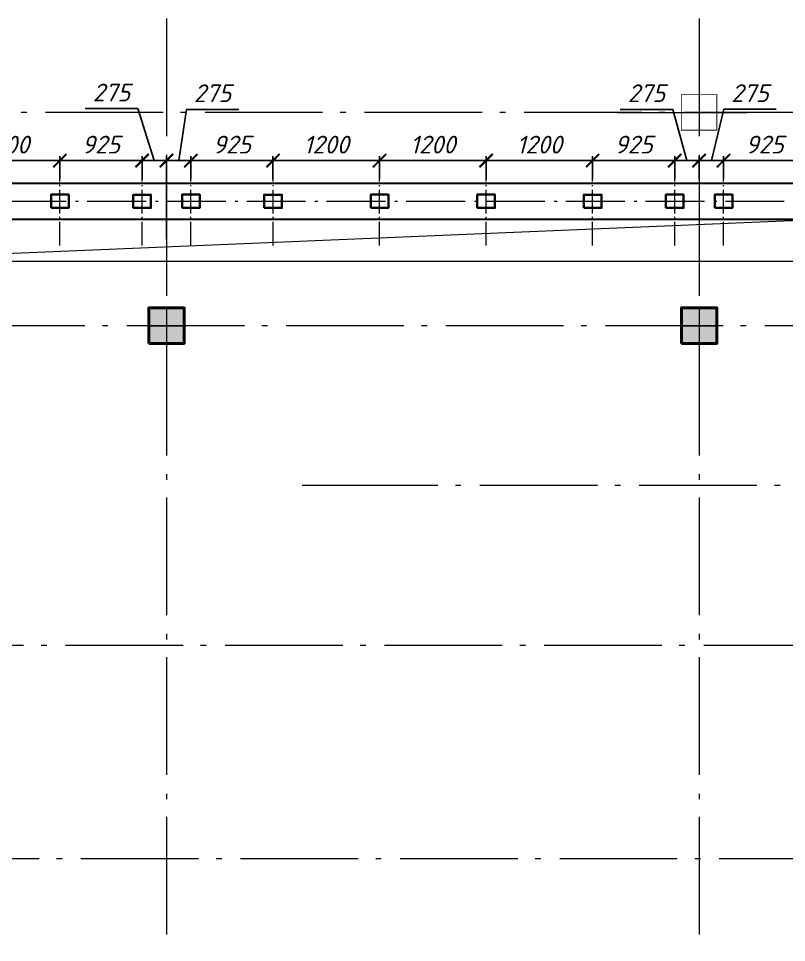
# Model space of a CAD drawing. Header units: millimetres. Extents: x -261261 to 40490, y -238222 to -44846.
# Drawn here: x -97189 to -88538, y -74153 to -63752 of the extents above; entities that cross this region are included whole.
import ezdxf
from ezdxf import colors
from ezdxf.entities.mleader import LeaderData, LeaderLine
from ezdxf.enums import TextEntityAlignment as Align
from ezdxf.math import Vec2, Vec3

# ---------------------------------------------------------------- set-up
doc = ezdxf.new("R2010")
doc.units = ezdxf.units.MM
doc.header["$MEASUREMENT"] = 0
doc.linetypes.add('Double Dashed', pattern=[1797.222233, 1325, -211.666656, 63.333344, -197.222233])
doc.linetypes.add('Штриховая', pattern=[5644.444466, 2822.222233, -2822.222233])
doc.layers.get('0').update_dxf_attribs({"lineweight": 5})
for name, color, linetype, lineweight in [('#Бетон', 10, 'Continuous', 35), ('#Выноски', 150, 'Continuous', 15), ('колонны_Ном._пера__94', 252, 'Continuous', 13), ('колонны_Ном._пера__99', 7, 'Continuous', 40), ('оси_Ном._пера__96', 7, 'Continuous', 5), ('размеры', 7, 'Continuous', 5)]:
    doc.layers.add(name, color=color, linetype=linetype, lineweight=lineweight)
for name, color, linetype in [('#стены наруж', 7, 'Continuous'), ('колонны', 7, 'Continuous'), ('оси', 7, 'Continuous')]:
    doc.layers.add(name, color=color, linetype=linetype)
doc.styles.get("Standard").update_dxf_attribs({"font": 'isocpeui.ttf'})
doc.styles.add('STEP PR', font='isocpeui.ttf')
doc.styles.add('СГЕНЕРИР_СТИЛЬ_3', font='gost_2_304-81_type.ttf')
doc.dimstyles.get("Standard").update_dxf_attribs({"dimtxt": 200, "dimasz": 150, "dimexe": 50, "dimexo": 50, "dimgap": 80, "dimtad": 1, "dimdec": 0, "dimzin": 0, "dimdsep": 46, "dimtxsty": 'Standard', "dimblk": 'ARCHTICK', "dimcen": 5, "dimdle": 50, "dimadec": 0, "dimazin": 0, "dimtfac": 1, "dimtdec": 0, "dimtofl": 0, "dimtmove": 1, "dimatfit": 3, "dimfxl": 1, "dimtolj": 1, "dimtzin": 0, "dimarcsym": 0})

# ---------------------------------------------------------------- blocks, each defined once
blk = doc.blocks.new('Колонна_15_1', base_point=(22379, 71856))
at = {"layer": 'колонны_Ном._пера__94', "linetype": 'Continuous', "true_color": 0x7d7d7d}
blk.add_hatch(color=8, dxfattribs=at).paths.add_polyline_path([(22179, 71647), (22579, 71647), (22579, 72047), (22179, 72047)])
blk.add_hatch(color=8, dxfattribs=at).paths.add_polyline_path([(22179, 71647), (22579, 71647), (22579, 72047), (22179, 72047)])
at = {"layer": 'колонны_Ном._пера__99', "linetype": 'Continuous', "flags": 128}
blk.add_lwpolyline([(22179, 71647), (22579, 71647), (22579, 72047), (22179, 72047)], close=True, dxfattribs=at)
at = {"layer": 'колонны_Ном._пера__99', "color": 8, "linetype": 'Continuous', "true_color": 0x737373, "flags": 128}
blk.add_lwpolyline([(22179, 71647), (22579, 71647), (22579, 72047), (22179, 72047)], close=True, dxfattribs=at)
at = {"layer": 'оси_Ном._пера__96', "color": 253, "lineweight": 5, "true_color": 0x9c9c9c}
for points in [[(22379, 72047), (22379, 71647)], [(22379, 72047), (22379, 71647)], [(22179, 71847), (22579, 71847)], [(22179, 71847), (22579, 71847)]]:
    blk.add_lwpolyline(points, dxfattribs=at)
blk = doc.blocks.new('Стандартный маркер сетки_16')
at = {"layer": 'оси_Ном._пера__96', "linetype": 'Double Dashed'}
for p, q in [((900, 0), (41068, 0)), ((41068, 0), (41968, 0))]:
    blk.add_line(p, q, dxfattribs=at)
at = {"layer": 'оси_Ном._пера__96', "style": 'СГЕНЕРИР_СТИЛЬ_3'}
blk.add_attdef('AC_MarkerText_1', text='', height=350, rotation=180, dxfattribs=at).set_placement((-261, 270), align=Align.BOTTOM_LEFT)
blk = doc.blocks.new('_ArchTick')
at = {"color": 0, "linetype": 'ByBlock', "const_width": 0.15}
blk.add_lwpolyline([(-0.5, -0.5), (0.5, 0.5)], dxfattribs=at)
blk = doc.blocks.new('*D464')
at = {"layer": 'Defpoints', "color": 0, "transparency": 16777216}
for p in [(-96722, -65352), (-97922, -65610), (-96722, -65610)]:
    blk.add_point(p, dxfattribs=at)
at = {"layer": 'размеры', "color": 0, "lineweight": -2, "transparency": 16777216}
for p, q in [((-97922, -65560), (-97922, -65302)), ((-96722, -65560), (-96722, -65302)), ((-97972, -65352), (-96672, -65352))]:
    blk.add_line(p, q, dxfattribs=at)
at = {"layer": 'размеры', "color": 0, "lineweight": -2, "transparency": 16777216, "xscale": 150, "yscale": 150, "zscale": 150, "rotation": 180}
blk.add_blockref('_ArchTick', (-97922, -65352), dxfattribs=at)
at = {"layer": 'размеры', "color": 0, "lineweight": -2, "transparency": 16777216, "xscale": 150, "yscale": 150, "zscale": 150}
blk.add_blockref('_ArchTick', (-96722, -65352), dxfattribs=at)
at = {"layer": 'размеры', "color": 0, "transparency": 16777216, "insert": (-97322, -65172), "char_height": 200, "attachment_point": 5, "style": 'STEP PR'}
blk.add_mtext('\\A1;1200', dxfattribs=at)
blk = doc.blocks.new('*D446')
at = {"layer": 'Defpoints', "color": 0, "transparency": 16777216}
for p in [(-95797, -65352), (-96722, -65610), (-95797, -65610)]:
    blk.add_point(p, dxfattribs=at)
at = {"layer": 'размеры', "color": 0, "lineweight": -2, "transparency": 16777216}
for p, q in [((-96722, -65560), (-96722, -65302)), ((-95797, -65560), (-95797, -65302)), ((-96772, -65352), (-95747, -65352))]:
    blk.add_line(p, q, dxfattribs=at)
at = {"layer": 'размеры', "color": 0, "lineweight": -2, "transparency": 16777216, "xscale": 150, "yscale": 150, "zscale": 150, "rotation": 180}
blk.add_blockref('_ArchTick', (-96722, -65352), dxfattribs=at)
at = {"layer": 'размеры', "color": 0, "lineweight": -2, "transparency": 16777216, "xscale": 150, "yscale": 150, "zscale": 150}
blk.add_blockref('_ArchTick', (-95797, -65352), dxfattribs=at)
at = {"layer": 'размеры', "color": 0, "transparency": 16777216, "insert": (-96259, -65172), "char_height": 200, "attachment_point": 5, "style": 'STEP PR'}
blk.add_mtext('\\A1;925', dxfattribs=at)
blk = doc.blocks.new('*D447')
at = {"layer": 'Defpoints', "color": 0, "transparency": 16777216}
for p in [(-95522, -65352), (-95797, -65610), (-95522, -65610)]:
    blk.add_point(p, dxfattribs=at)
at = {"layer": 'размеры', "color": 0, "lineweight": -2, "transparency": 16777216}
for p, q in [((-95846, -64767), (-96437, -64767)), ((-95659, -65352), (-95846, -64767)), ((-95797, -65560), (-95797, -65302)), ((-95522, -65560), (-95522, -65302)), ((-95847, -65352), (-95472, -65352))]:
    blk.add_line(p, q, dxfattribs=at)
at = {"layer": 'размеры', "color": 0, "lineweight": -2, "transparency": 16777216, "xscale": 150, "yscale": 150, "zscale": 150, "rotation": 180}
blk.add_blockref('_ArchTick', (-95797, -65352), dxfattribs=at)
at = {"layer": 'размеры', "color": 0, "lineweight": -2, "transparency": 16777216, "xscale": 150, "yscale": 150, "zscale": 150}
blk.add_blockref('_ArchTick', (-95522, -65352), dxfattribs=at)
at = {"layer": 'размеры', "color": 0, "transparency": 16777216, "insert": (-96141, -64586), "char_height": 200, "attachment_point": 5, "style": 'STEP PR'}
blk.add_mtext('\\A1;275', dxfattribs=at)
blk = doc.blocks.new('*D465')
at = {"layer": 'Defpoints', "color": 0, "transparency": 16777216}
for p in [(-95247, -65352), (-95522, -65610), (-95247, -65610)]:
    blk.add_point(p, dxfattribs=at)
at = {"layer": 'размеры', "color": 0, "lineweight": -2, "transparency": 16777216}
for p, q in [((-95384, -65352), (-95298, -64775)), ((-95298, -64775), (-94708, -64775)), ((-95522, -65560), (-95522, -65302)), ((-95247, -65560), (-95247, -65302)), ((-95572, -65352), (-95197, -65352))]:
    blk.add_line(p, q, dxfattribs=at)
at = {"layer": 'размеры', "color": 0, "lineweight": -2, "transparency": 16777216, "xscale": 150, "yscale": 150, "zscale": 150, "rotation": 180}
blk.add_blockref('_ArchTick', (-95522, -65352), dxfattribs=at)
at = {"layer": 'размеры', "color": 0, "lineweight": -2, "transparency": 16777216, "xscale": 150, "yscale": 150, "zscale": 150}
blk.add_blockref('_ArchTick', (-95247, -65352), dxfattribs=at)
at = {"layer": 'размеры', "color": 0, "transparency": 16777216, "insert": (-95003, -64594), "char_height": 200, "attachment_point": 5, "style": 'STEP PR'}
blk.add_mtext('\\A1;275', dxfattribs=at)
blk = doc.blocks.new('*D466')
at = {"layer": 'Defpoints', "color": 0, "transparency": 16777216}
for p in [(-94322, -65352), (-95247, -65610), (-94322, -65610)]:
    blk.add_point(p, dxfattribs=at)
at = {"layer": 'размеры', "color": 0, "lineweight": -2, "transparency": 16777216}
for p, q in [((-95247, -65560), (-95247, -65302)), ((-94322, -65560), (-94322, -65302)), ((-95297, -65352), (-94272, -65352))]:
    blk.add_line(p, q, dxfattribs=at)
at = {"layer": 'размеры', "color": 0, "lineweight": -2, "transparency": 16777216, "xscale": 150, "yscale": 150, "zscale": 150, "rotation": 180}
blk.add_blockref('_ArchTick', (-95247, -65352), dxfattribs=at)
at = {"layer": 'размеры', "color": 0, "lineweight": -2, "transparency": 16777216, "xscale": 150, "yscale": 150, "zscale": 150}
blk.add_blockref('_ArchTick', (-94322, -65352), dxfattribs=at)
at = {"layer": 'размеры', "color": 0, "transparency": 16777216, "insert": (-94784, -65172), "char_height": 200, "attachment_point": 5, "style": 'STEP PR'}
blk.add_mtext('\\A1;925', dxfattribs=at)
blk = doc.blocks.new('*D467')
at = {"layer": 'Defpoints', "color": 0, "transparency": 16777216}
for p in [(-93122, -65352), (-94322, -65610), (-93122, -65610)]:
    blk.add_point(p, dxfattribs=at)
at = {"layer": 'размеры', "color": 0, "lineweight": -2, "transparency": 16777216}
for p, q in [((-94322, -65560), (-94322, -65302)), ((-93122, -65560), (-93122, -65302)), ((-94372, -65352), (-93072, -65352))]:
    blk.add_line(p, q, dxfattribs=at)
at = {"layer": 'размеры', "color": 0, "lineweight": -2, "transparency": 16777216, "xscale": 150, "yscale": 150, "zscale": 150, "rotation": 180}
blk.add_blockref('_ArchTick', (-94322, -65352), dxfattribs=at)
at = {"layer": 'размеры', "color": 0, "lineweight": -2, "transparency": 16777216, "xscale": 150, "yscale": 150, "zscale": 150}
blk.add_blockref('_ArchTick', (-93122, -65352), dxfattribs=at)
at = {"layer": 'размеры', "color": 0, "transparency": 16777216, "insert": (-93722, -65172), "char_height": 200, "attachment_point": 5, "style": 'STEP PR'}
blk.add_mtext('\\A1;1200', dxfattribs=at)
blk = doc.blocks.new('*D468')
at = {"layer": 'Defpoints', "color": 0, "transparency": 16777216}
for p in [(-91922, -65352), (-93122, -65610), (-91922, -65610)]:
    blk.add_point(p, dxfattribs=at)
at = {"layer": 'размеры', "color": 0, "lineweight": -2, "transparency": 16777216}
for p, q in [((-93122, -65560), (-93122, -65302)), ((-91922, -65560), (-91922, -65302)), ((-93172, -65352), (-91872, -65352))]:
    blk.add_line(p, q, dxfattribs=at)
at = {"layer": 'размеры', "color": 0, "lineweight": -2, "transparency": 16777216, "xscale": 150, "yscale": 150, "zscale": 150, "rotation": 180}
blk.add_blockref('_ArchTick', (-93122, -65352), dxfattribs=at)
at = {"layer": 'размеры', "color": 0, "lineweight": -2, "transparency": 16777216, "xscale": 150, "yscale": 150, "zscale": 150}
blk.add_blockref('_ArchTick', (-91922, -65352), dxfattribs=at)
at = {"layer": 'размеры', "color": 0, "transparency": 16777216, "insert": (-92522, -65172), "char_height": 200, "attachment_point": 5, "style": 'STEP PR'}
blk.add_mtext('\\A1;1200', dxfattribs=at)
blk = doc.blocks.new('*D469')
at = {"layer": 'Defpoints', "color": 0, "transparency": 16777216}
for p in [(-90722, -65352), (-91922, -65610), (-90722, -65610)]:
    blk.add_point(p, dxfattribs=at)
at = {"layer": 'размеры', "color": 0, "lineweight": -2, "transparency": 16777216}
for p, q in [((-91922, -65560), (-91922, -65302)), ((-90722, -65560), (-90722, -65302)), ((-91972, -65352), (-90672, -65352))]:
    blk.add_line(p, q, dxfattribs=at)
at = {"layer": 'размеры', "color": 0, "lineweight": -2, "transparency": 16777216, "xscale": 150, "yscale": 150, "zscale": 150, "rotation": 180}
blk.add_blockref('_ArchTick', (-91922, -65352), dxfattribs=at)
at = {"layer": 'размеры', "color": 0, "lineweight": -2, "transparency": 16777216, "xscale": 150, "yscale": 150, "zscale": 150}
blk.add_blockref('_ArchTick', (-90722, -65352), dxfattribs=at)
at = {"layer": 'размеры', "color": 0, "transparency": 16777216, "insert": (-91322, -65172), "char_height": 200, "attachment_point": 5, "style": 'STEP PR'}
blk.add_mtext('\\A1;1200', dxfattribs=at)
blk = doc.blocks.new('*D470')
at = {"layer": 'Defpoints', "color": 0, "transparency": 16777216}
for p in [(-89797, -65352), (-90722, -65610), (-89797, -65610)]:
    blk.add_point(p, dxfattribs=at)
at = {"layer": 'размеры', "color": 0, "lineweight": -2, "transparency": 16777216}
for p, q in [((-90722, -65560), (-90722, -65302)), ((-89797, -65560), (-89797, -65302)), ((-90772, -65352), (-89747, -65352))]:
    blk.add_line(p, q, dxfattribs=at)
at = {"layer": 'размеры', "color": 0, "lineweight": -2, "transparency": 16777216, "xscale": 150, "yscale": 150, "zscale": 150, "rotation": 180}
blk.add_blockref('_ArchTick', (-90722, -65352), dxfattribs=at)
at = {"layer": 'размеры', "color": 0, "lineweight": -2, "transparency": 16777216, "xscale": 150, "yscale": 150, "zscale": 150}
blk.add_blockref('_ArchTick', (-89797, -65352), dxfattribs=at)
at = {"layer": 'размеры', "color": 0, "transparency": 16777216, "insert": (-90259, -65172), "char_height": 200, "attachment_point": 5, "style": 'STEP PR'}
blk.add_mtext('\\A1;925', dxfattribs=at)
blk = doc.blocks.new('*D471')
at = {"layer": 'Defpoints', "color": 0, "transparency": 16777216}
for p in [(-89522, -65352), (-89797, -65610), (-89522, -65610)]:
    blk.add_point(p, dxfattribs=at)
at = {"layer": 'размеры', "color": 0, "lineweight": -2, "transparency": 16777216}
for p, q in [((-89819, -64775), (-90410, -64775)), ((-89659, -65352), (-89819, -64775)), ((-89797, -65560), (-89797, -65302)), ((-89522, -65560), (-89522, -65302)), ((-89847, -65352), (-89472, -65352))]:
    blk.add_line(p, q, dxfattribs=at)
at = {"layer": 'размеры', "color": 0, "lineweight": -2, "transparency": 16777216, "xscale": 150, "yscale": 150, "zscale": 150, "rotation": 180}
blk.add_blockref('_ArchTick', (-89797, -65352), dxfattribs=at)
at = {"layer": 'размеры', "color": 0, "lineweight": -2, "transparency": 16777216, "xscale": 150, "yscale": 150, "zscale": 150}
blk.add_blockref('_ArchTick', (-89522, -65352), dxfattribs=at)
at = {"layer": 'размеры', "color": 0, "transparency": 16777216, "insert": (-90115, -64594), "char_height": 200, "attachment_point": 5, "style": 'STEP PR'}
blk.add_mtext('\\A1;275', dxfattribs=at)
blk = doc.blocks.new('*D472')
at = {"layer": 'Defpoints', "color": 0, "transparency": 16777216}
for p in [(-89247, -65352), (-89522, -65610), (-89247, -65610)]:
    blk.add_point(p, dxfattribs=at)
at = {"layer": 'размеры', "color": 0, "lineweight": -2, "transparency": 16777216}
for p, q in [((-89384, -65352), (-89244, -64774)), ((-89244, -64774), (-88653, -64774)), ((-89522, -65560), (-89522, -65302)), ((-89247, -65560), (-89247, -65302)), ((-89572, -65352), (-89197, -65352))]:
    blk.add_line(p, q, dxfattribs=at)
at = {"layer": 'размеры', "color": 0, "lineweight": -2, "transparency": 16777216, "xscale": 150, "yscale": 150, "zscale": 150, "rotation": 180}
blk.add_blockref('_ArchTick', (-89522, -65352), dxfattribs=at)
at = {"layer": 'размеры', "color": 0, "lineweight": -2, "transparency": 16777216, "xscale": 150, "yscale": 150, "zscale": 150}
blk.add_blockref('_ArchTick', (-89247, -65352), dxfattribs=at)
at = {"layer": 'размеры', "color": 0, "transparency": 16777216, "insert": (-88949, -64593), "char_height": 200, "attachment_point": 5, "style": 'STEP PR'}
blk.add_mtext('\\A1;275', dxfattribs=at)
blk = doc.blocks.new('*D473')
at = {"layer": 'Defpoints', "color": 0, "transparency": 16777216}
for p in [(-88322, -65352), (-89247, -65610), (-88322, -65610)]:
    blk.add_point(p, dxfattribs=at)
at = {"layer": 'размеры', "color": 0, "lineweight": -2, "transparency": 16777216}
for p, q in [((-89247, -65560), (-89247, -65302)), ((-88322, -65560), (-88322, -65302)), ((-89297, -65352), (-88272, -65352))]:
    blk.add_line(p, q, dxfattribs=at)
at = {"layer": 'размеры', "color": 0, "lineweight": -2, "transparency": 16777216, "xscale": 150, "yscale": 150, "zscale": 150, "rotation": 180}
blk.add_blockref('_ArchTick', (-89247, -65352), dxfattribs=at)
at = {"layer": 'размеры', "color": 0, "lineweight": -2, "transparency": 16777216, "xscale": 150, "yscale": 150, "zscale": 150}
blk.add_blockref('_ArchTick', (-88322, -65352), dxfattribs=at)
at = {"layer": 'размеры', "color": 0, "transparency": 16777216, "insert": (-88784, -65172), "char_height": 200, "attachment_point": 5, "style": 'STEP PR'}
blk.add_mtext('\\A1;925', dxfattribs=at)

msp = doc.modelspace()

# ---------------------------------------------------------------- linework, layer by layer
at = {"layer": '#Бетон'}
for points in [[(-96821.6, -65885.3), (-96621.6, -65885.3), (-96621.6, -65735.3), (-96821.6, -65735.3)], [(-95896.6, -65885.4), (-95696.6, -65885.4), (-95696.6, -65735.4), (-95896.6, -65735.4)], [(-95346.6, -65885.3), (-95146.6, -65885.3), (-95146.6, -65735.3), (-95346.6, -65735.3)], [(-94421.6, -65885.4), (-94221.6, -65885.4), (-94221.6, -65735.4), (-94421.6, -65735.4)], [(-93221.6, -65885.3), (-93021.6, -65885.3), (-93021.6, -65735.3), (-93221.6, -65735.3)], [(-92021.6, -65885.3), (-91821.6, -65885.3), (-91821.6, -65735.3), (-92021.6, -65735.3)], [(-90821.6, -65885.4), (-90621.6, -65885.4), (-90621.6, -65735.4), (-90821.6, -65735.4)], [(-89896.6, -65885.3), (-89696.6, -65885.3), (-89696.6, -65735.3), (-89896.6, -65735.3)], [(-89346.6, -65885.3), (-89146.6, -65885.3), (-89146.6, -65735.3), (-89346.6, -65735.3)]]:
    msp.add_lwpolyline(points, close=True, dxfattribs=at)
at = {"layer": '#стены наруж', "lineweight": 30}
for points in [[(-83222, -65610.4), (-83222, -65610.4), (-83222, -65610.4), (-83222, -65610.4), (-83222, -65610.4), (-114142.2, -65610.4)], [(-113742.2, -66010.4), (-83522, -66010.4), (-83521.9, -67010.4), (-83222, -67010.4), (-83222, -65610.4)]]:
    msp.add_lwpolyline(points, dxfattribs=at)
at = {"layer": 'оси', "color": 9, "linetype": 'Штриховая', "lineweight": 13, "ltscale": 0.05, "true_color": 0xc4c4c4, "const_width": 10}
msp.add_lwpolyline([(-89722.5, -64610.4), (-89322.5, -64610.4), (-89322.5, -65010.4), (-89722.5, -65010.4)], close=True, dxfattribs=at)
at = {"layer": 'оси_Ном._пера__96', "linetype": 'Double Dashed', "lineweight": 5}
msp.add_line((-95521.9, -63752.2), (-95521.9, -82492.9), dxfattribs=at)
at = {"layer": 'оси_Ном._пера__96', "linetype": 'Double Dashed'}
for p, q in [((-89521.9, -63752.2), (-89521.9, -82481.6)), ((-72195.8, -64810.4), (-116141.3, -64810.4)), ((-95521.9, -66235.6), (-95521.9, -65335.6)), ((-83860.8, -67210.4), (-116141.3, -67210.4)), ((-52201, -70810.4), (-114353.2, -70810.4)), ((-52026.2, -73210.4), (-116141.3, -73210.4))]:
    msp.add_line(p, q, dxfattribs=at)
at = {"layer": 'оси_Ном._пера__96', "linetype": 'Double Dashed', "ltscale": 0.2}
for points in [[(-96721.6, -66306), (-96721.6, -65286.5)], [(-95796.6, -66306.1), (-95796.6, -65286.6)], [(-95246.6, -66306.1), (-95246.6, -65286.6)], [(-94321.6, -66306.1), (-94321.6, -65286.6)], [(-93121.6, -66306.1), (-93121.6, -65286.6)], [(-91921.6, -66306), (-91921.6, -65286.5)], [(-90721.6, -66306.1), (-90721.6, -65286.6)], [(-89796.6, -66306), (-89796.6, -65286.4)], [(-89246.6, -66306.1), (-89246.6, -65286.6)]]:
    msp.add_lwpolyline(points, dxfattribs=at)
at = {"layer": 'оси_Ном._пера__96', "linetype": 'Double Dashed', "ltscale": 0.5}
msp.add_lwpolyline([(-114387, -65810.4), (-82517.4, -65810.4)], dxfattribs=at)
at = {"layer": 'размеры'}
msp.add_lwpolyline([(-90440.7, -64810.6), (-88985.4, -64810.6)], dxfattribs=at)

# ---------------------------------------------------------------- block references
at = {"layer": 'колонны'}
for p in [(-95522.2, -67201.5), (-89522.2, -67201.5)]:
    msp.add_blockref('Колонна_15_1', p, dxfattribs=at)
at = {"layer": 'оси', "color": 251, "linetype": 'Continuous', "lineweight": 13, "zscale": 1000, "rotation": 180}
msp.add_blockref('Стандартный маркер сетки_16', (-52026.2, -69010.4), dxfattribs=at)

# ---------------------------------------------------------------- dimensions: what is measured, and where the dimension line sits
at = {"layer": 'размеры'}
for base, p1, p2, picture, middle in [((-95521.9, -65352.4), (-95796.6, -65610.4), (-95521.9, -65610.4), '*D447', (-95925.9, -64767)), ((-95246.6, -65352.4), (-95521.9, -65610.4), (-95246.6, -65610.4), '*D465', (-95218.4, -64775)), ((-89521.9, -65352.4), (-89796.6, -65610.4), (-89521.9, -65610.4), '*D471', (-89899.3, -64775)), ((-89246.6, -65352.4), (-89521.9, -65610.4), (-89246.6, -65610.4), '*D472', (-89164.1, -64774))]:
    dim = msp.add_linear_dim(base=base, p1=p1, p2=p2, dimstyle='Standard', override={"dimtxsty": 'STEP PR'}, dxfattribs=at)
    dim.commit()
    dim.dimension.update_dxf_attribs({"geometry": picture, "text_midpoint": middle, "dimtype": 160})
for base, p1, p2, picture, middle in [((-96721.6, -65352.4), (-97921.6, -65610.4), (-96721.6, -65610.4), '*D464', (-97321.6, -65172.4)), ((-95796.6, -65352.4), (-96721.6, -65610.4), (-95796.6, -65610.4), '*D446', (-96259.1, -65172.4)), ((-94321.6, -65352.4), (-95246.6, -65610.4), (-94321.6, -65610.4), '*D466', (-94784.1, -65172.4)), ((-93121.6, -65352.4), (-94321.6, -65610.4), (-93121.6, -65610.4), '*D467', (-93721.6, -65172.4)), ((-91921.6, -65352.4), (-93121.6, -65610.4), (-91921.6, -65610.4), '*D468', (-92521.6, -65172.4)), ((-90721.6, -65352.4), (-91921.6, -65610.4), (-90721.6, -65610.4), '*D469', (-91321.6, -65172.4)), ((-89796.6, -65352.4), (-90721.6, -65610.4), (-89796.6, -65610.4), '*D470', (-90259.1, -65172.4)), ((-88321.6, -65352.4), (-89246.6, -65610.4), (-88321.6, -65610.4), '*D473', (-88784.1, -65172.4))]:
    dim = msp.add_linear_dim(base=base, p1=p1, p2=p2, dimstyle='Standard', override={"dimtxsty": 'STEP PR'}, dxfattribs=at)
    dim.commit()
    dim.dimension.update_dxf_attribs({"geometry": picture, "text_midpoint": middle})

# ---------------------------------------------------------------- leaders
at = {"layer": '#Выноски'}
ml = msp.add_multileader_mtext('Standard', dxfattribs=at)
ml.set_content('\\A1;Зд-18\\PМН113-6', color=256, style='STEP PR')
ml.set_leader_properties(color=256, linetype='ByLayer', lineweight=-1)
ml.build(insert=Vec2(0, 0))
ml.multileader.update_dxf_attribs({"text_left_attachment_type": 6, "text_right_attachment_type": 6, "dogleg_length": 0, "arrow_head_size": 180, "scale": 0.75})
ctx = ml.context
ctx.base_point, ctx.scale, ctx.char_height, ctx.arrow_head_size, ctx.landing_gap_size, ctx.plane_origin = Vec3(-113613.5, -66485.8), 0.75, 180, 180, 75, Vec3(-107022.7, -80180.6)
ctx.left_attachment, ctx.right_attachment, ctx.text_align_type = 6, 6, 2
notes = []
notes.append((ctx, [(1, (1, 1, 0), (-112555.3, -66485.8), (-1, 0), 0, [(2, [(-112321.6, -65885.4), (-99121.6, -65885.4), (-99398.3, -66485.8), (-83321.9, -65810.4), (-83983.1, -66485.8)], 0, [])])]))
ctx.mtext.insert, ctx.mtext.rotation, ctx.mtext.defined_height, ctx.mtext.alignment, ctx.mtext.flow_direction = Vec3(-112630.3, -66269.8), 6.2831853, 301.3, 3, 5
for ctx, leaders in notes:
    for number, flags, end, landing, length, lines in leaders:
        leader = LeaderData()
        leader.index, (leader.has_last_leader_line, leader.has_dogleg_vector, leader.attachment_direction) = number, flags
        leader.last_leader_point, leader.dogleg_vector, leader.dogleg_length = Vec3(end), Vec3(landing), length
        for number, points, colour, breaks in lines:
            line = LeaderLine()
            line.index, line.vertices, line.color, line.breaks = number, Vec3.list(points), colors.encode_raw_color(colour), breaks
            leader.lines.append(line)
        ctx.leaders.append(leader)

doc.saveas('drawing.dxf')
